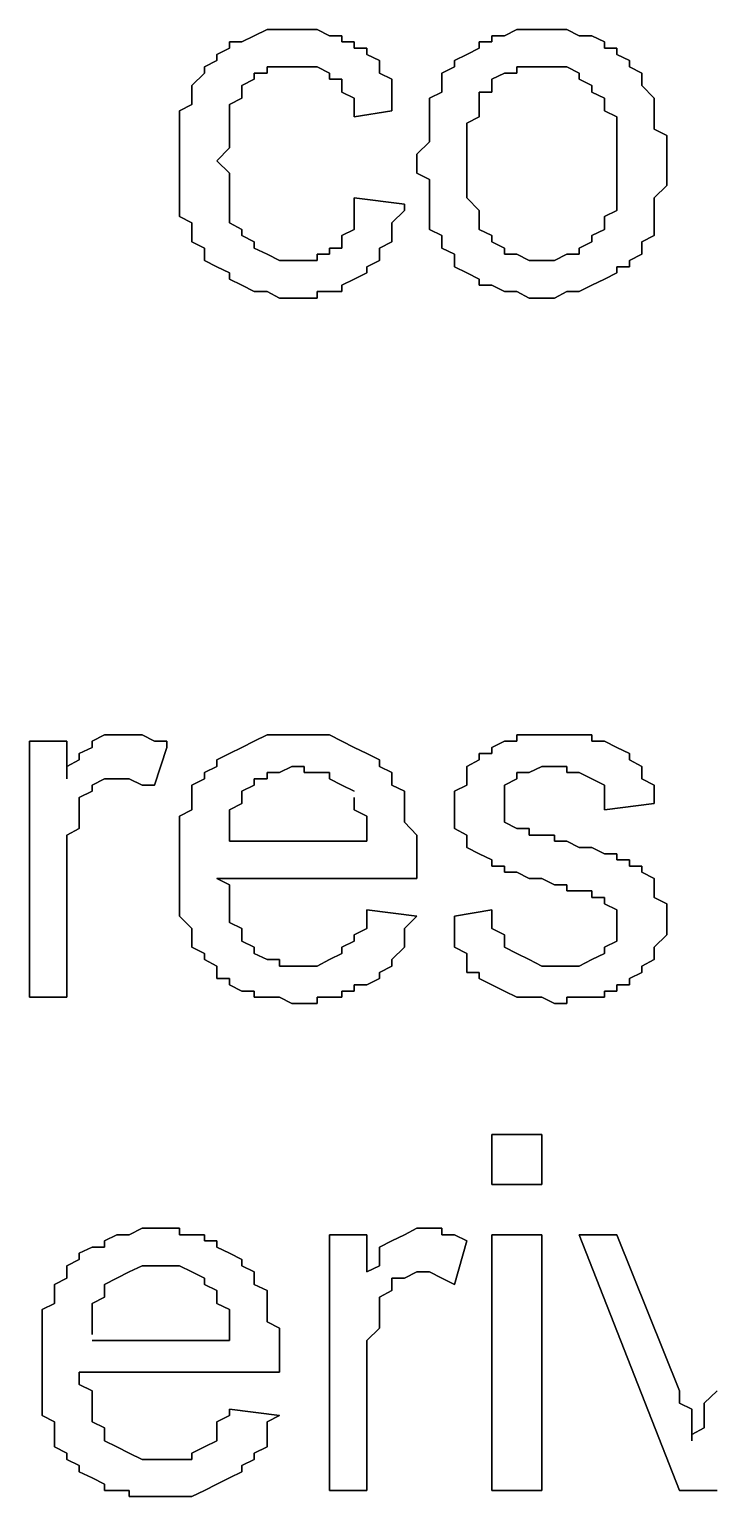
# Model space of a CAD drawing. Header units: metres. Extents: x 2.9 to 42.8, y 1.7 to 28.7.
# Drawn here: x 37.8107 to 38.003, y 14.9243 to 15.3388 of the extents above; entities that cross this region are included whole.
import ezdxf

# ---------------------------------------------------------------- set-up
doc = ezdxf.new("R2010")
doc.units = ezdxf.units.M
doc.layers.add('GRIS', color=8, linetype='Continuous')

msp = doc.modelspace()

# ---------------------------------------------------------------- linework, layer by layer
at = {"layer": 'GRIS', "lineweight": -3}
for points in [[(37.8742, 15.337), (37.8707, 15.3353), (37.8742, 15.337)], [(37.8778, 15.3388), (37.8742, 15.337), (37.8778, 15.3388)], [(37.8813, 15.3388), (37.8778, 15.3388), (37.8813, 15.3388)], [(37.8848, 15.3388), (37.8813, 15.3388), (37.8848, 15.3388)], [(37.8883, 15.3388), (37.8848, 15.3388), (37.8883, 15.3388)], [(37.8919, 15.3388), (37.8883, 15.3388), (37.8919, 15.3388)], [(37.8954, 15.337), (37.8919, 15.3388), (37.8954, 15.337)], [(37.8989, 15.337), (37.8954, 15.337), (37.8989, 15.337)], [(37.8989, 15.3353), (37.8989, 15.337), (37.8989, 15.3353)], [(37.9448, 15.337), (37.9412, 15.337), (37.9448, 15.337)], [(37.9412, 15.337), (37.9412, 15.3353), (37.9412, 15.337)], [(37.9483, 15.3388), (37.9448, 15.337), (37.9483, 15.3388)], [(37.9518, 15.3388), (37.9483, 15.3388), (37.9518, 15.3388)], [(37.9554, 15.3388), (37.9518, 15.3388), (37.9554, 15.3388)], [(37.9589, 15.3388), (37.9554, 15.3388), (37.9589, 15.3388)], [(37.9624, 15.3388), (37.9589, 15.3388), (37.9624, 15.3388)], [(37.9659, 15.337), (37.9624, 15.3388), (37.9659, 15.337)], [(37.9695, 15.337), (37.9659, 15.337), (37.9695, 15.337)], [(37.973, 15.3353), (37.9695, 15.337), (37.973, 15.3353)], [(37.8672, 15.3335), (37.8636, 15.3317), (37.8672, 15.3335)], [(37.8707, 15.3353), (37.8672, 15.3353), (37.8707, 15.3353)], [(37.8672, 15.3353), (37.8672, 15.3335), (37.8672, 15.3353)], [(37.9024, 15.3353), (37.8989, 15.3353), (37.9024, 15.3353)], [(37.9024, 15.3335), (37.9024, 15.3353), (37.9024, 15.3335)], [(37.906, 15.3335), (37.9024, 15.3335), (37.906, 15.3335)], [(37.906, 15.3317), (37.906, 15.3335), (37.906, 15.3317)], [(37.9377, 15.3335), (37.9342, 15.3317), (37.9377, 15.3335)], [(37.9412, 15.3353), (37.9377, 15.3353), (37.9412, 15.3353)], [(37.9377, 15.3353), (37.9377, 15.3335), (37.9377, 15.3353)], [(37.973, 15.3335), (37.973, 15.3353), (37.973, 15.3335)], [(37.9765, 15.3335), (37.973, 15.3335), (37.9765, 15.3335)], [(37.9765, 15.3317), (37.9765, 15.3335), (37.9765, 15.3317)], [(37.8636, 15.33), (37.8601, 15.3282), (37.8636, 15.33)], [(37.8636, 15.3317), (37.8636, 15.33), (37.8636, 15.3317)], [(37.9095, 15.33), (37.906, 15.3317), (37.9095, 15.33)], [(37.9095, 15.3282), (37.9095, 15.33), (37.9095, 15.3282)], [(37.9342, 15.3317), (37.9307, 15.33), (37.9342, 15.3317)], [(37.9307, 15.33), (37.9307, 15.3282), (37.9307, 15.33)], [(37.9801, 15.33), (37.9765, 15.3317), (37.9801, 15.33)], [(37.9801, 15.3282), (37.9801, 15.33), (37.9801, 15.3282)], [(37.8601, 15.3264), (37.8566, 15.3229), (37.8601, 15.3264)], [(37.8601, 15.3282), (37.8601, 15.3264), (37.8601, 15.3282)], [(37.8707, 15.3229), (37.8742, 15.3247), (37.8707, 15.3229)], [(37.8742, 15.3247), (37.8742, 15.3264), (37.8742, 15.3247)], [(37.8742, 15.3264), (37.8778, 15.3264), (37.8742, 15.3264)], [(37.8778, 15.3264), (37.8778, 15.3282), (37.8778, 15.3264)], [(37.8778, 15.3282), (37.8813, 15.3282), (37.8778, 15.3282)], [(37.8813, 15.3282), (37.8848, 15.3282), (37.8813, 15.3282)], [(37.8848, 15.3282), (37.8883, 15.3282), (37.8848, 15.3282)], [(37.8883, 15.3282), (37.8919, 15.3282), (37.8883, 15.3282)], [(37.8919, 15.3282), (37.8954, 15.3264), (37.8919, 15.3282)], [(37.8954, 15.3264), (37.8954, 15.3247), (37.8954, 15.3264)], [(37.8954, 15.3247), (37.8989, 15.3247), (37.8954, 15.3247)], [(37.8989, 15.3247), (37.8989, 15.3229), (37.8989, 15.3247)], [(37.9095, 15.3264), (37.9095, 15.3282), (37.9095, 15.3264)], [(37.913, 15.3247), (37.9095, 15.3264), (37.913, 15.3247)], [(37.913, 15.3211), (37.913, 15.3247), (37.913, 15.3211)], [(37.9307, 15.3282), (37.9271, 15.3264), (37.9307, 15.3282)], [(37.9271, 15.3264), (37.9271, 15.3247), (37.9271, 15.3264)], [(37.9271, 15.3247), (37.9271, 15.3229), (37.9271, 15.3247)], [(37.9412, 15.3247), (37.9448, 15.3264), (37.9412, 15.3247)], [(37.9412, 15.3229), (37.9412, 15.3247), (37.9412, 15.3229)], [(37.9448, 15.3264), (37.9483, 15.3264), (37.9448, 15.3264)], [(37.9483, 15.3264), (37.9483, 15.3282), (37.9483, 15.3264)], [(37.9483, 15.3282), (37.9518, 15.3282), (37.9483, 15.3282)], [(37.9518, 15.3282), (37.9554, 15.3282), (37.9518, 15.3282)], [(37.9554, 15.3282), (37.9589, 15.3282), (37.9554, 15.3282)], [(37.9589, 15.3282), (37.9624, 15.3282), (37.9589, 15.3282)], [(37.9624, 15.3282), (37.9659, 15.3264), (37.9624, 15.3282)], [(37.9659, 15.3264), (37.9659, 15.3247), (37.9659, 15.3264)], [(37.9659, 15.3247), (37.9695, 15.3229), (37.9659, 15.3247)], [(37.9836, 15.3264), (37.9801, 15.3282), (37.9836, 15.3264)], [(37.9836, 15.3247), (37.9836, 15.3264), (37.9836, 15.3247)], [(37.9836, 15.3229), (37.9836, 15.3247), (37.9836, 15.3229)], [(37.8566, 15.3229), (37.8566, 15.3211), (37.8566, 15.3229)], [(37.8566, 15.3211), (37.8566, 15.3194), (37.8566, 15.3211)], [(37.8707, 15.3211), (37.8707, 15.3229), (37.8707, 15.3211)], [(37.8707, 15.3194), (37.8707, 15.3211), (37.8707, 15.3194)], [(37.8989, 15.3229), (37.8989, 15.3211), (37.8989, 15.3229)], [(37.8989, 15.3211), (37.9024, 15.3194), (37.8989, 15.3211)], [(37.913, 15.3194), (37.913, 15.3211), (37.913, 15.3194)], [(37.9271, 15.3211), (37.9236, 15.3194), (37.9271, 15.3211)], [(37.9271, 15.3229), (37.9271, 15.3211), (37.9271, 15.3229)], [(37.9377, 15.3194), (37.9377, 15.3211), (37.9377, 15.3194)], [(37.9377, 15.3211), (37.9412, 15.3211), (37.9377, 15.3211)], [(37.9412, 15.3211), (37.9412, 15.3229), (37.9412, 15.3211)], [(37.9695, 15.3229), (37.9695, 15.3211), (37.9695, 15.3229)], [(37.9695, 15.3211), (37.973, 15.3194), (37.9695, 15.3211)], [(37.9871, 15.3194), (37.9836, 15.3229), (37.9871, 15.3194)], [(37.8566, 15.3176), (37.8531, 15.3158), (37.8566, 15.3176)], [(37.8531, 15.3158), (37.8531, 15.3141), (37.8531, 15.3158)], [(37.8566, 15.3194), (37.8566, 15.3176), (37.8566, 15.3194)], [(37.8672, 15.3176), (37.8707, 15.3194), (37.8672, 15.3176)], [(37.8672, 15.3158), (37.8672, 15.3176), (37.8672, 15.3158)], [(37.8672, 15.3123), (37.8672, 15.3158), (37.8672, 15.3123)], [(37.9024, 15.3194), (37.9024, 15.3176), (37.9024, 15.3194)], [(37.9024, 15.3176), (37.9024, 15.3141), (37.9024, 15.3176)], [(37.9024, 15.3141), (37.913, 15.3158), (37.9024, 15.3141)], [(37.913, 15.3176), (37.913, 15.3194), (37.913, 15.3176)], [(37.913, 15.3158), (37.913, 15.3176), (37.913, 15.3158)], [(37.9236, 15.3194), (37.9236, 15.3158), (37.9236, 15.3194)], [(37.9236, 15.3158), (37.9236, 15.3141), (37.9236, 15.3158)], [(37.9377, 15.3176), (37.9377, 15.3194), (37.9377, 15.3176)], [(37.9377, 15.3141), (37.9377, 15.3176), (37.9377, 15.3141)], [(37.973, 15.3194), (37.973, 15.3176), (37.973, 15.3194)], [(37.973, 15.3176), (37.973, 15.3158), (37.973, 15.3176)], [(37.973, 15.3158), (37.9765, 15.3141), (37.973, 15.3158)], [(37.9871, 15.3176), (37.9871, 15.3194), (37.9871, 15.3176)], [(37.9871, 15.3158), (37.9871, 15.3176), (37.9871, 15.3158)], [(37.9871, 15.3141), (37.9871, 15.3158), (37.9871, 15.3141)], [(37.8531, 15.3141), (37.8531, 15.3106), (37.8531, 15.3141)], [(37.8672, 15.3106), (37.8672, 15.3123), (37.8672, 15.3106)], [(37.9236, 15.3141), (37.9236, 15.3123), (37.9236, 15.3141)], [(37.9236, 15.3123), (37.9236, 15.3088), (37.9236, 15.3123)], [(37.9342, 15.3123), (37.9377, 15.3141), (37.9342, 15.3123)], [(37.9342, 15.3106), (37.9342, 15.3123), (37.9342, 15.3106)], [(37.9765, 15.3141), (37.9765, 15.3123), (37.9765, 15.3141)], [(37.9765, 15.3123), (37.9765, 15.3088), (37.9765, 15.3123)], [(37.9871, 15.3106), (37.9871, 15.3141), (37.9871, 15.3106)], [(37.8531, 15.3106), (37.8531, 15.3088), (37.8531, 15.3106)], [(37.8531, 15.3088), (37.8531, 15.3053), (37.8531, 15.3088)], [(37.8672, 15.3088), (37.8672, 15.3106), (37.8672, 15.3088)], [(37.8672, 15.3053), (37.8672, 15.3088), (37.8672, 15.3053)], [(37.9236, 15.3088), (37.9236, 15.307), (37.9236, 15.3088)], [(37.9342, 15.307), (37.9342, 15.3106), (37.9342, 15.307)], [(37.9765, 15.3088), (37.9765, 15.307), (37.9765, 15.3088)], [(37.9906, 15.3088), (37.9871, 15.3106), (37.9906, 15.3088)], [(37.9906, 15.3053), (37.9906, 15.3088), (37.9906, 15.3053)], [(37.8531, 15.3053), (37.8531, 15.3035), (37.8531, 15.3053)], [(37.8531, 15.3035), (37.8531, 15.3), (37.8531, 15.3035)], [(37.8636, 15.3017), (37.8672, 15.3053), (37.8636, 15.3017)], [(37.9236, 15.307), (37.9201, 15.3035), (37.9236, 15.307)], [(37.9201, 15.3035), (37.9201, 15.3017), (37.9201, 15.3035)], [(37.9342, 15.3053), (37.9342, 15.307), (37.9342, 15.3053)], [(37.9342, 15.3017), (37.9342, 15.3053), (37.9342, 15.3017)], [(37.9765, 15.307), (37.9765, 15.3053), (37.9765, 15.307)], [(37.9765, 15.3053), (37.9765, 15.3017), (37.9765, 15.3053)], [(37.9906, 15.3035), (37.9906, 15.3053), (37.9906, 15.3035)], [(37.9906, 15.3017), (37.9906, 15.3035), (37.9906, 15.3017)], [(37.8531, 15.3), (37.8531, 15.2982), (37.8531, 15.3)], [(37.8672, 15.2982), (37.8636, 15.3017), (37.8672, 15.2982)], [(37.9201, 15.3017), (37.9201, 15.2982), (37.9201, 15.3017)], [(37.9342, 15.2982), (37.9342, 15.3017), (37.9342, 15.2982)], [(37.9765, 15.3017), (37.9765, 15.3), (37.9765, 15.3017)], [(37.9765, 15.3), (37.9765, 15.2964), (37.9765, 15.3)], [(37.9906, 15.3), (37.9906, 15.3017), (37.9906, 15.3)], [(37.9906, 15.2964), (37.9906, 15.3), (37.9906, 15.2964)], [(37.8531, 15.2982), (37.8531, 15.2964), (37.8531, 15.2982)], [(37.8531, 15.2964), (37.8531, 15.2929), (37.8531, 15.2964)], [(37.8672, 15.2947), (37.8672, 15.2982), (37.8672, 15.2947)], [(37.9201, 15.2982), (37.9236, 15.2964), (37.9201, 15.2982)], [(37.9236, 15.2964), (37.9236, 15.2929), (37.9236, 15.2964)], [(37.9342, 15.2947), (37.9342, 15.2982), (37.9342, 15.2947)], [(37.9765, 15.2964), (37.9765, 15.2947), (37.9765, 15.2964)], [(37.9906, 15.2947), (37.9906, 15.2964), (37.9906, 15.2947)], [(37.8531, 15.2929), (37.8531, 15.2912), (37.8531, 15.2929)], [(37.8531, 15.2912), (37.8531, 15.2894), (37.8531, 15.2912)], [(37.8672, 15.2929), (37.8672, 15.2947), (37.8672, 15.2929)], [(37.8672, 15.2894), (37.8672, 15.2929), (37.8672, 15.2894)], [(37.9024, 15.2912), (37.9024, 15.2876), (37.9024, 15.2912)], [(37.9166, 15.2894), (37.9024, 15.2912), (37.9166, 15.2894)], [(37.9236, 15.2929), (37.9236, 15.2912), (37.9236, 15.2929)], [(37.9236, 15.2912), (37.9236, 15.2894), (37.9236, 15.2912)], [(37.9342, 15.2929), (37.9342, 15.2947), (37.9342, 15.2929)], [(37.9342, 15.2912), (37.9342, 15.2929), (37.9342, 15.2912)], [(37.9377, 15.2876), (37.9342, 15.2912), (37.9377, 15.2876)], [(37.9765, 15.2947), (37.9765, 15.2929), (37.9765, 15.2947)], [(37.9765, 15.2929), (37.9765, 15.2894), (37.9765, 15.2929)], [(37.9871, 15.2912), (37.9906, 15.2947), (37.9871, 15.2912)], [(37.9871, 15.2894), (37.9871, 15.2912), (37.9871, 15.2894)], [(37.8531, 15.2894), (37.8531, 15.2859), (37.8531, 15.2894)], [(37.8672, 15.2876), (37.8672, 15.2894), (37.8672, 15.2876)], [(37.8672, 15.2859), (37.8672, 15.2876), (37.8672, 15.2859)], [(37.9024, 15.2876), (37.9024, 15.2859), (37.9024, 15.2876)], [(37.913, 15.2841), (37.9166, 15.2876), (37.913, 15.2841)], [(37.9166, 15.2876), (37.9166, 15.2894), (37.9166, 15.2876)], [(37.9236, 15.2894), (37.9236, 15.2859), (37.9236, 15.2894)], [(37.9377, 15.2859), (37.9377, 15.2876), (37.9377, 15.2859)], [(37.9765, 15.2876), (37.973, 15.2859), (37.9765, 15.2876)], [(37.9765, 15.2894), (37.9765, 15.2876), (37.9765, 15.2894)], [(37.9871, 15.2859), (37.9871, 15.2894), (37.9871, 15.2859)], [(37.8531, 15.2859), (37.8566, 15.2841), (37.8531, 15.2859)], [(37.8566, 15.2841), (37.8566, 15.2823), (37.8566, 15.2841)], [(37.8672, 15.2841), (37.8672, 15.2859), (37.8672, 15.2841)], [(37.8707, 15.2823), (37.8672, 15.2841), (37.8707, 15.2823)], [(37.9024, 15.2859), (37.9024, 15.2823), (37.9024, 15.2859)], [(37.913, 15.2823), (37.913, 15.2841), (37.913, 15.2823)], [(37.9236, 15.2859), (37.9236, 15.2841), (37.9236, 15.2859)], [(37.9236, 15.2841), (37.9236, 15.2823), (37.9236, 15.2841)], [(37.9377, 15.2841), (37.9377, 15.2859), (37.9377, 15.2841)], [(37.9377, 15.2823), (37.9377, 15.2841), (37.9377, 15.2823)], [(37.973, 15.2859), (37.973, 15.2841), (37.973, 15.2859)], [(37.973, 15.2841), (37.973, 15.2823), (37.973, 15.2841)], [(37.9871, 15.2841), (37.9871, 15.2859), (37.9871, 15.2841)], [(37.9871, 15.2823), (37.9871, 15.2841), (37.9871, 15.2823)], [(37.8566, 15.2823), (37.8566, 15.2806), (37.8566, 15.2823)], [(37.8566, 15.2806), (37.8566, 15.2788), (37.8566, 15.2806)], [(37.8566, 15.2788), (37.8601, 15.277), (37.8566, 15.2788)], [(37.8707, 15.2806), (37.8707, 15.2823), (37.8707, 15.2806)], [(37.8742, 15.2788), (37.8707, 15.2806), (37.8742, 15.2788)], [(37.8742, 15.277), (37.8742, 15.2788), (37.8742, 15.277)], [(37.9024, 15.2823), (37.8989, 15.2806), (37.9024, 15.2823)], [(37.8989, 15.2806), (37.8989, 15.2788), (37.8989, 15.2806)], [(37.8989, 15.2788), (37.8989, 15.277), (37.8989, 15.2788)], [(37.9095, 15.277), (37.913, 15.2788), (37.9095, 15.277)], [(37.913, 15.2806), (37.913, 15.2823), (37.913, 15.2806)], [(37.913, 15.2788), (37.913, 15.2806), (37.913, 15.2788)], [(37.9236, 15.2823), (37.9271, 15.2806), (37.9236, 15.2823)], [(37.9271, 15.2806), (37.9271, 15.2788), (37.9271, 15.2806)], [(37.9271, 15.2788), (37.9271, 15.277), (37.9271, 15.2788)], [(37.9412, 15.2806), (37.9377, 15.2823), (37.9412, 15.2806)], [(37.9412, 15.2788), (37.9412, 15.2806), (37.9412, 15.2788)], [(37.9448, 15.277), (37.9412, 15.2788), (37.9448, 15.277)], [(37.9695, 15.2788), (37.9659, 15.277), (37.9695, 15.2788)], [(37.973, 15.2823), (37.9695, 15.2806), (37.973, 15.2823)], [(37.9695, 15.2806), (37.9695, 15.2788), (37.9695, 15.2806)], [(37.9836, 15.2788), (37.9871, 15.2806), (37.9836, 15.2788)], [(37.9836, 15.2753), (37.9836, 15.2788), (37.9836, 15.2753)], [(37.9871, 15.2806), (37.9871, 15.2823), (37.9871, 15.2806)], [(37.8601, 15.277), (37.8601, 15.2753), (37.8601, 15.277)], [(37.8601, 15.2753), (37.8601, 15.2735), (37.8601, 15.2753)], [(37.8778, 15.2753), (37.8742, 15.277), (37.8778, 15.2753)], [(37.8813, 15.2735), (37.8778, 15.2753), (37.8813, 15.2735)], [(37.8954, 15.2753), (37.8919, 15.2753), (37.8954, 15.2753)], [(37.8919, 15.2753), (37.8919, 15.2735), (37.8919, 15.2753)], [(37.8989, 15.277), (37.8954, 15.277), (37.8989, 15.277)], [(37.8954, 15.277), (37.8954, 15.2753), (37.8954, 15.277)], [(37.9095, 15.2735), (37.9095, 15.277), (37.9095, 15.2735)], [(37.9271, 15.277), (37.9307, 15.2753), (37.9271, 15.277)], [(37.9307, 15.2753), (37.9307, 15.2735), (37.9307, 15.2753)], [(37.9448, 15.2753), (37.9448, 15.277), (37.9448, 15.2753)], [(37.9483, 15.2753), (37.9448, 15.2753), (37.9483, 15.2753)], [(37.9518, 15.2735), (37.9483, 15.2753), (37.9518, 15.2735)], [(37.9624, 15.2753), (37.9589, 15.2735), (37.9624, 15.2753)], [(37.9659, 15.2753), (37.9624, 15.2753), (37.9659, 15.2753)], [(37.9659, 15.277), (37.9659, 15.2753), (37.9659, 15.277)], [(37.9801, 15.2735), (37.9836, 15.2753), (37.9801, 15.2735)], [(37.8601, 15.2735), (37.8636, 15.2717), (37.8601, 15.2735)], [(37.8636, 15.2717), (37.8672, 15.27), (37.8636, 15.2717)], [(37.8848, 15.2735), (37.8813, 15.2735), (37.8848, 15.2735)], [(37.8883, 15.2735), (37.8848, 15.2735), (37.8883, 15.2735)], [(37.8919, 15.2735), (37.8883, 15.2735), (37.8919, 15.2735)], [(37.906, 15.2717), (37.9095, 15.2735), (37.906, 15.2717)], [(37.906, 15.27), (37.906, 15.2717), (37.906, 15.27)], [(37.9307, 15.2735), (37.9307, 15.2717), (37.9307, 15.2735)], [(37.9307, 15.2717), (37.9342, 15.27), (37.9307, 15.2717)], [(37.9554, 15.2735), (37.9518, 15.2735), (37.9554, 15.2735)], [(37.9589, 15.2735), (37.9554, 15.2735), (37.9589, 15.2735)], [(37.9765, 15.27), (37.9765, 15.2717), (37.9765, 15.27)], [(37.9765, 15.2717), (37.9801, 15.2717), (37.9765, 15.2717)], [(37.9801, 15.2717), (37.9801, 15.2735), (37.9801, 15.2717)], [(37.8672, 15.27), (37.8672, 15.2682), (37.8672, 15.27)], [(37.8672, 15.2682), (37.8707, 15.2665), (37.8672, 15.2682)], [(37.8707, 15.2665), (37.8742, 15.2647), (37.8707, 15.2665)], [(37.8989, 15.2665), (37.9024, 15.2682), (37.8989, 15.2665)], [(37.8989, 15.2647), (37.8989, 15.2665), (37.8989, 15.2647)], [(37.9024, 15.2682), (37.906, 15.27), (37.9024, 15.2682)], [(37.9342, 15.27), (37.9377, 15.2682), (37.9342, 15.27)], [(37.9377, 15.2682), (37.9377, 15.2665), (37.9377, 15.2682)], [(37.9377, 15.2665), (37.9412, 15.2665), (37.9377, 15.2665)], [(37.9412, 15.2665), (37.9448, 15.2647), (37.9412, 15.2665)], [(37.9659, 15.2647), (37.9695, 15.2665), (37.9659, 15.2647)], [(37.9695, 15.2665), (37.973, 15.2682), (37.9695, 15.2665)], [(37.973, 15.2682), (37.9765, 15.27), (37.973, 15.2682)], [(37.8742, 15.2647), (37.8778, 15.2647), (37.8742, 15.2647)], [(37.8778, 15.2647), (37.8813, 15.2629), (37.8778, 15.2647)], [(37.8813, 15.2629), (37.8848, 15.2629), (37.8813, 15.2629)], [(37.8848, 15.2629), (37.8883, 15.2629), (37.8848, 15.2629)], [(37.8883, 15.2629), (37.8919, 15.2629), (37.8883, 15.2629)], [(37.8919, 15.2629), (37.8919, 15.2647), (37.8919, 15.2629)], [(37.8919, 15.2647), (37.8954, 15.2647), (37.8919, 15.2647)], [(37.8954, 15.2647), (37.8989, 15.2647), (37.8954, 15.2647)], [(37.9448, 15.2647), (37.9483, 15.2647), (37.9448, 15.2647)], [(37.9483, 15.2647), (37.9518, 15.2629), (37.9483, 15.2647)], [(37.9518, 15.2629), (37.9554, 15.2629), (37.9518, 15.2629)], [(37.9554, 15.2629), (37.9589, 15.2629), (37.9554, 15.2629)], [(37.9589, 15.2629), (37.9624, 15.2647), (37.9589, 15.2629)], [(37.9624, 15.2647), (37.9659, 15.2647), (37.9624, 15.2647)], [(37.8213, 15.1377), (37.8107, 15.1377), (37.8213, 15.1377)], [(37.8107, 15.1377), (37.8107, 15.0654), (37.8107, 15.1377)], [(37.8213, 15.1271), (37.8213, 15.1377), (37.8213, 15.1271)], [(37.8319, 15.1395), (37.8284, 15.1377), (37.8319, 15.1395)], [(37.8284, 15.1377), (37.8284, 15.1359), (37.8284, 15.1377)], [(37.8354, 15.1395), (37.8319, 15.1395), (37.8354, 15.1395)], [(37.8389, 15.1395), (37.8354, 15.1395), (37.8389, 15.1395)], [(37.8425, 15.1395), (37.8389, 15.1395), (37.8425, 15.1395)], [(37.846, 15.1377), (37.8425, 15.1395), (37.846, 15.1377)], [(37.8495, 15.1377), (37.846, 15.1377), (37.8495, 15.1377)], [(37.8495, 15.1359), (37.8495, 15.1377), (37.8495, 15.1359)], [(37.8742, 15.1377), (37.8707, 15.1359), (37.8742, 15.1377)], [(37.8778, 15.1395), (37.8742, 15.1377), (37.8778, 15.1395)], [(37.8813, 15.1395), (37.8778, 15.1395), (37.8813, 15.1395)], [(37.8848, 15.1395), (37.8813, 15.1395), (37.8848, 15.1395)], [(37.8883, 15.1395), (37.8848, 15.1395), (37.8883, 15.1395)], [(37.8919, 15.1395), (37.8883, 15.1395), (37.8919, 15.1395)], [(37.8954, 15.1395), (37.8919, 15.1395), (37.8954, 15.1395)], [(37.8989, 15.1377), (37.8954, 15.1395), (37.8989, 15.1377)], [(37.9024, 15.1359), (37.8989, 15.1377), (37.9024, 15.1359)], [(37.9448, 15.1377), (37.9412, 15.1359), (37.9448, 15.1377)], [(37.9483, 15.1377), (37.9448, 15.1377), (37.9483, 15.1377)], [(37.9518, 15.1395), (37.9483, 15.1395), (37.9518, 15.1395)], [(37.9483, 15.1395), (37.9483, 15.1377), (37.9483, 15.1395)], [(37.9554, 15.1395), (37.9518, 15.1395), (37.9554, 15.1395)], [(37.9589, 15.1395), (37.9554, 15.1395), (37.9589, 15.1395)], [(37.9624, 15.1395), (37.9589, 15.1395), (37.9624, 15.1395)], [(37.9659, 15.1395), (37.9624, 15.1395), (37.9659, 15.1395)], [(37.9695, 15.1395), (37.9659, 15.1395), (37.9695, 15.1395)], [(37.9695, 15.1377), (37.9695, 15.1395), (37.9695, 15.1377)], [(37.973, 15.1377), (37.9695, 15.1377), (37.973, 15.1377)], [(37.9765, 15.1359), (37.973, 15.1377), (37.9765, 15.1359)], [(37.8284, 15.1359), (37.8248, 15.1342), (37.8284, 15.1359)], [(37.8248, 15.1342), (37.8248, 15.1324), (37.8248, 15.1342)], [(37.846, 15.1253), (37.8495, 15.1359), (37.846, 15.1253)], [(37.8672, 15.1342), (37.8636, 15.1324), (37.8672, 15.1342)], [(37.8707, 15.1359), (37.8672, 15.1342), (37.8707, 15.1359)], [(37.906, 15.1342), (37.9024, 15.1359), (37.906, 15.1342)], [(37.9095, 15.1324), (37.906, 15.1342), (37.9095, 15.1324)], [(37.9412, 15.1342), (37.9377, 15.1342), (37.9412, 15.1342)], [(37.9377, 15.1342), (37.9377, 15.1324), (37.9377, 15.1342)], [(37.9412, 15.1359), (37.9412, 15.1342), (37.9412, 15.1359)], [(37.9801, 15.1342), (37.9765, 15.1359), (37.9801, 15.1342)], [(37.9801, 15.1324), (37.9801, 15.1342), (37.9801, 15.1324)], [(37.8248, 15.1324), (37.8213, 15.1306), (37.8248, 15.1324)], [(37.8213, 15.1306), (37.8213, 15.1271), (37.8213, 15.1306)], [(37.8636, 15.1306), (37.8601, 15.1289), (37.8636, 15.1306)], [(37.8636, 15.1324), (37.8636, 15.1306), (37.8636, 15.1324)], [(37.8813, 15.1289), (37.8848, 15.1306), (37.8813, 15.1289)], [(37.8848, 15.1306), (37.8883, 15.1306), (37.8848, 15.1306)], [(37.8883, 15.1306), (37.8883, 15.1289), (37.8883, 15.1306)], [(37.9095, 15.1306), (37.9095, 15.1324), (37.9095, 15.1306)], [(37.913, 15.1289), (37.9095, 15.1306), (37.913, 15.1289)], [(37.9377, 15.1324), (37.9342, 15.1306), (37.9377, 15.1324)], [(37.9342, 15.1306), (37.9342, 15.1289), (37.9342, 15.1306)], [(37.9518, 15.1289), (37.9554, 15.1306), (37.9518, 15.1289)], [(37.9554, 15.1306), (37.9589, 15.1306), (37.9554, 15.1306)], [(37.9589, 15.1306), (37.9624, 15.1306), (37.9589, 15.1306)], [(37.9624, 15.1306), (37.9624, 15.1289), (37.9624, 15.1306)], [(37.9836, 15.1306), (37.9801, 15.1324), (37.9836, 15.1306)], [(37.9836, 15.1289), (37.9836, 15.1306), (37.9836, 15.1289)], [(37.8284, 15.1253), (37.8319, 15.1271), (37.8284, 15.1253)], [(37.8284, 15.1236), (37.8284, 15.1253), (37.8284, 15.1236)], [(37.8319, 15.1271), (37.8354, 15.1271), (37.8319, 15.1271)], [(37.8354, 15.1271), (37.8389, 15.1271), (37.8354, 15.1271)], [(37.8389, 15.1271), (37.8425, 15.1253), (37.8389, 15.1271)], [(37.8425, 15.1253), (37.846, 15.1253), (37.8425, 15.1253)], [(37.8601, 15.1271), (37.8566, 15.1253), (37.8601, 15.1271)], [(37.8566, 15.1253), (37.8566, 15.1236), (37.8566, 15.1253)], [(37.8601, 15.1289), (37.8601, 15.1271), (37.8601, 15.1289)], [(37.8707, 15.1236), (37.8742, 15.1253), (37.8707, 15.1236)], [(37.8742, 15.1253), (37.8742, 15.1271), (37.8742, 15.1253)], [(37.8742, 15.1271), (37.8778, 15.1271), (37.8742, 15.1271)], [(37.8778, 15.1271), (37.8778, 15.1289), (37.8778, 15.1271)], [(37.8778, 15.1289), (37.8813, 15.1289), (37.8778, 15.1289)], [(37.8883, 15.1289), (37.8919, 15.1289), (37.8883, 15.1289)], [(37.8919, 15.1289), (37.8954, 15.1289), (37.8919, 15.1289)], [(37.8954, 15.1289), (37.8954, 15.1271), (37.8954, 15.1289)], [(37.8954, 15.1271), (37.8989, 15.1253), (37.8954, 15.1271)], [(37.8989, 15.1253), (37.9024, 15.1236), (37.8989, 15.1253)], [(37.913, 15.1271), (37.913, 15.1289), (37.913, 15.1271)], [(37.913, 15.1253), (37.913, 15.1271), (37.913, 15.1253)], [(37.9166, 15.1236), (37.913, 15.1253), (37.9166, 15.1236)], [(37.9342, 15.1253), (37.9307, 15.1236), (37.9342, 15.1253)], [(37.9342, 15.1289), (37.9342, 15.1253), (37.9342, 15.1289)], [(37.9448, 15.1253), (37.9483, 15.1271), (37.9448, 15.1253)], [(37.9448, 15.1236), (37.9448, 15.1253), (37.9448, 15.1236)], [(37.9483, 15.1271), (37.9483, 15.1289), (37.9483, 15.1271)], [(37.9483, 15.1289), (37.9518, 15.1289), (37.9483, 15.1289)], [(37.9624, 15.1289), (37.9659, 15.1289), (37.9624, 15.1289)], [(37.9659, 15.1289), (37.9695, 15.1271), (37.9659, 15.1289)], [(37.9695, 15.1271), (37.973, 15.1253), (37.9695, 15.1271)], [(37.973, 15.1253), (37.973, 15.1236), (37.973, 15.1253)], [(37.9836, 15.1271), (37.9836, 15.1289), (37.9836, 15.1271)], [(37.9871, 15.1253), (37.9836, 15.1271), (37.9871, 15.1253)], [(37.9871, 15.1218), (37.9871, 15.1253), (37.9871, 15.1218)], [(37.8248, 15.1218), (37.8284, 15.1236), (37.8248, 15.1218)], [(37.8248, 15.1201), (37.8248, 15.1218), (37.8248, 15.1201)], [(37.8566, 15.1236), (37.8566, 15.1218), (37.8566, 15.1236)], [(37.8566, 15.1218), (37.8566, 15.1183), (37.8566, 15.1218)], [(37.8707, 15.1218), (37.8707, 15.1236), (37.8707, 15.1218)], [(37.8707, 15.1201), (37.8707, 15.1218), (37.8707, 15.1201)], [(37.9024, 15.1218), (37.9024, 15.1183), (37.9024, 15.1218)], [(37.9166, 15.1218), (37.9166, 15.1236), (37.9166, 15.1218)], [(37.9166, 15.1183), (37.9166, 15.1218), (37.9166, 15.1183)], [(37.9307, 15.1236), (37.9307, 15.1218), (37.9307, 15.1236)], [(37.9307, 15.1218), (37.9307, 15.1183), (37.9307, 15.1218)], [(37.9448, 15.1218), (37.9448, 15.1236), (37.9448, 15.1218)], [(37.9448, 15.1201), (37.9448, 15.1218), (37.9448, 15.1201)], [(37.973, 15.1236), (37.973, 15.1201), (37.973, 15.1236)], [(37.9871, 15.1201), (37.9871, 15.1218), (37.9871, 15.1201)], [(37.8248, 15.1183), (37.8248, 15.1201), (37.8248, 15.1183)], [(37.8248, 15.1165), (37.8248, 15.1183), (37.8248, 15.1165)], [(37.8566, 15.1183), (37.8531, 15.1165), (37.8566, 15.1183)], [(37.8672, 15.1183), (37.8707, 15.1201), (37.8672, 15.1183)], [(37.8672, 15.1165), (37.8672, 15.1183), (37.8672, 15.1165)], [(37.9024, 15.1183), (37.906, 15.1165), (37.9024, 15.1183)], [(37.9166, 15.1165), (37.9166, 15.1183), (37.9166, 15.1165)], [(37.9307, 15.1183), (37.9307, 15.1165), (37.9307, 15.1183)], [(37.9448, 15.1183), (37.9448, 15.1201), (37.9448, 15.1183)], [(37.9448, 15.1165), (37.9448, 15.1183), (37.9448, 15.1165)], [(37.973, 15.1201), (37.973, 15.1183), (37.973, 15.1201)], [(37.973, 15.1183), (37.9871, 15.1201), (37.973, 15.1183)], [(37.8213, 15.1112), (37.8248, 15.113), (37.8213, 15.1112)], [(37.8248, 15.113), (37.8248, 15.1165), (37.8248, 15.113)], [(37.8531, 15.1165), (37.8531, 15.1148), (37.8531, 15.1165)], [(37.8531, 15.1148), (37.8531, 15.1112), (37.8531, 15.1148)], [(37.8672, 15.1148), (37.8672, 15.1165), (37.8672, 15.1148)], [(37.8672, 15.1112), (37.8672, 15.1148), (37.8672, 15.1112)], [(37.906, 15.1165), (37.906, 15.1148), (37.906, 15.1165)], [(37.906, 15.1148), (37.906, 15.1112), (37.906, 15.1148)], [(37.9166, 15.1148), (37.9166, 15.1165), (37.9166, 15.1148)], [(37.9201, 15.1112), (37.9166, 15.1148), (37.9201, 15.1112)], [(37.9307, 15.1165), (37.9307, 15.113), (37.9307, 15.1165)], [(37.9307, 15.113), (37.9342, 15.1112), (37.9307, 15.113)], [(37.9448, 15.1148), (37.9448, 15.1165), (37.9448, 15.1148)], [(37.9483, 15.113), (37.9448, 15.1148), (37.9483, 15.113)], [(37.9518, 15.113), (37.9483, 15.113), (37.9518, 15.113)], [(37.9518, 15.1112), (37.9518, 15.113), (37.9518, 15.1112)], [(37.8213, 15.1095), (37.8213, 15.1112), (37.8213, 15.1095)], [(37.8213, 15.1059), (37.8213, 15.1095), (37.8213, 15.1059)], [(37.8531, 15.1112), (37.8531, 15.1095), (37.8531, 15.1112)], [(37.8531, 15.1095), (37.8531, 15.1077), (37.8531, 15.1095)], [(37.8672, 15.1095), (37.8672, 15.1112), (37.8672, 15.1095)], [(37.906, 15.1095), (37.8672, 15.1095), (37.906, 15.1095)], [(37.906, 15.1112), (37.906, 15.1095), (37.906, 15.1112)], [(37.9201, 15.1095), (37.9201, 15.1112), (37.9201, 15.1095)], [(37.9201, 15.1077), (37.9201, 15.1095), (37.9201, 15.1077)], [(37.9342, 15.1112), (37.9342, 15.1095), (37.9342, 15.1112)], [(37.9342, 15.1095), (37.9342, 15.1077), (37.9342, 15.1095)], [(37.9554, 15.1112), (37.9518, 15.1112), (37.9554, 15.1112)], [(37.9589, 15.1112), (37.9554, 15.1112), (37.9589, 15.1112)], [(37.9589, 15.1095), (37.9589, 15.1112), (37.9589, 15.1095)], [(37.9624, 15.1095), (37.9589, 15.1095), (37.9624, 15.1095)], [(37.9659, 15.1077), (37.9624, 15.1095), (37.9659, 15.1077)], [(37.8213, 15.1042), (37.8213, 15.1059), (37.8213, 15.1042)], [(37.8531, 15.1077), (37.8531, 15.1042), (37.8531, 15.1077)], [(37.9201, 15.1042), (37.9201, 15.1077), (37.9201, 15.1042)], [(37.9342, 15.1077), (37.9377, 15.1059), (37.9342, 15.1077)], [(37.9377, 15.1059), (37.9412, 15.1042), (37.9377, 15.1059)], [(37.9695, 15.1077), (37.9659, 15.1077), (37.9695, 15.1077)], [(37.973, 15.1059), (37.9695, 15.1077), (37.973, 15.1059)], [(37.9765, 15.1059), (37.973, 15.1059), (37.9765, 15.1059)], [(37.9765, 15.1042), (37.9765, 15.1059), (37.9765, 15.1042)], [(37.8213, 15.0654), (37.8213, 15.1042), (37.8213, 15.0654)], [(37.8531, 15.1042), (37.8531, 15.1024), (37.8531, 15.1042)], [(37.8531, 15.1024), (37.8531, 15.1007), (37.8531, 15.1024)], [(37.8531, 15.1007), (37.8531, 15.0971), (37.8531, 15.1007)], [(37.9201, 15.1024), (37.9201, 15.1042), (37.9201, 15.1024)], [(37.9201, 15.1007), (37.9201, 15.1024), (37.9201, 15.1007)], [(37.9201, 15.0989), (37.9201, 15.1007), (37.9201, 15.0989)], [(37.9412, 15.1042), (37.9412, 15.1024), (37.9412, 15.1042)], [(37.9412, 15.1024), (37.9448, 15.1024), (37.9412, 15.1024)], [(37.9448, 15.1024), (37.9448, 15.1007), (37.9448, 15.1024)], [(37.9448, 15.1007), (37.9483, 15.1007), (37.9448, 15.1007)], [(37.9483, 15.1007), (37.9518, 15.0989), (37.9483, 15.1007)], [(37.9801, 15.1042), (37.9765, 15.1042), (37.9801, 15.1042)], [(37.9801, 15.1024), (37.9801, 15.1042), (37.9801, 15.1024)], [(37.9836, 15.1024), (37.9801, 15.1024), (37.9836, 15.1024)], [(37.9836, 15.1007), (37.9836, 15.1024), (37.9836, 15.1007)], [(37.9871, 15.0989), (37.9836, 15.1007), (37.9871, 15.0989)], [(37.8531, 15.0971), (37.8531, 15.0954), (37.8531, 15.0971)], [(37.8672, 15.0971), (37.8636, 15.0989), (37.8672, 15.0971)], [(37.8636, 15.0989), (37.9201, 15.0989), (37.8636, 15.0989)], [(37.8672, 15.0936), (37.8672, 15.0971), (37.8672, 15.0936)], [(37.9518, 15.0989), (37.9554, 15.0989), (37.9518, 15.0989)], [(37.9554, 15.0989), (37.9589, 15.0971), (37.9554, 15.0989)], [(37.9589, 15.0971), (37.9624, 15.0971), (37.9589, 15.0971)], [(37.9624, 15.0971), (37.9624, 15.0954), (37.9624, 15.0971)], [(37.9871, 15.0971), (37.9871, 15.0989), (37.9871, 15.0971)], [(37.9871, 15.0954), (37.9871, 15.0971), (37.9871, 15.0954)], [(37.8531, 15.0954), (37.8531, 15.0918), (37.8531, 15.0954)], [(37.8672, 15.0918), (37.8672, 15.0936), (37.8672, 15.0918)], [(37.9624, 15.0954), (37.9659, 15.0954), (37.9624, 15.0954)], [(37.9659, 15.0954), (37.9695, 15.0954), (37.9659, 15.0954)], [(37.9695, 15.0954), (37.9695, 15.0936), (37.9695, 15.0954)], [(37.9695, 15.0936), (37.973, 15.0936), (37.9695, 15.0936)], [(37.973, 15.0936), (37.973, 15.0918), (37.973, 15.0936)], [(37.9871, 15.0936), (37.9871, 15.0954), (37.9871, 15.0936)], [(37.9906, 15.0918), (37.9871, 15.0936), (37.9906, 15.0918)], [(37.8531, 15.0918), (37.8531, 15.0901), (37.8531, 15.0918)], [(37.8531, 15.0901), (37.8531, 15.0883), (37.8531, 15.0901)], [(37.8531, 15.0883), (37.8566, 15.0848), (37.8531, 15.0883)], [(37.8672, 15.0883), (37.8672, 15.0918), (37.8672, 15.0883)], [(37.8672, 15.0865), (37.8672, 15.0883), (37.8672, 15.0865)], [(37.906, 15.0901), (37.906, 15.0865), (37.906, 15.0901)], [(37.9201, 15.0883), (37.906, 15.0901), (37.9201, 15.0883)], [(37.9166, 15.0848), (37.9201, 15.0883), (37.9166, 15.0848)], [(37.9412, 15.0901), (37.9307, 15.0883), (37.9412, 15.0901)], [(37.9307, 15.0883), (37.9307, 15.0865), (37.9307, 15.0883)], [(37.9412, 15.0865), (37.9412, 15.0901), (37.9412, 15.0865)], [(37.973, 15.0918), (37.9765, 15.0901), (37.973, 15.0918)], [(37.9765, 15.0901), (37.9765, 15.0883), (37.9765, 15.0901)], [(37.9765, 15.0883), (37.9765, 15.0865), (37.9765, 15.0883)], [(37.9906, 15.0883), (37.9906, 15.0918), (37.9906, 15.0883)], [(37.9906, 15.0865), (37.9906, 15.0883), (37.9906, 15.0865)], [(37.8566, 15.0848), (37.8566, 15.083), (37.8566, 15.0848)], [(37.8707, 15.0848), (37.8672, 15.0865), (37.8707, 15.0848)], [(37.8707, 15.083), (37.8707, 15.0848), (37.8707, 15.083)], [(37.906, 15.0848), (37.9024, 15.083), (37.906, 15.0848)], [(37.906, 15.0865), (37.906, 15.0848), (37.906, 15.0865)], [(37.9166, 15.083), (37.9166, 15.0848), (37.9166, 15.083)], [(37.9307, 15.0865), (37.9307, 15.083), (37.9307, 15.0865)], [(37.9412, 15.0848), (37.9412, 15.0865), (37.9412, 15.0848)], [(37.9448, 15.083), (37.9412, 15.0848), (37.9448, 15.083)], [(37.9765, 15.0865), (37.9765, 15.083), (37.9765, 15.0865)], [(37.9906, 15.0848), (37.9906, 15.0865), (37.9906, 15.0848)], [(37.9906, 15.083), (37.9906, 15.0848), (37.9906, 15.083)], [(37.8566, 15.083), (37.8566, 15.0812), (37.8566, 15.083)], [(37.8566, 15.0812), (37.8566, 15.0795), (37.8566, 15.0812)], [(37.8707, 15.0812), (37.8707, 15.083), (37.8707, 15.0812)], [(37.8742, 15.0795), (37.8707, 15.0812), (37.8742, 15.0795)], [(37.9024, 15.0812), (37.8989, 15.0795), (37.9024, 15.0812)], [(37.9024, 15.083), (37.9024, 15.0812), (37.9024, 15.083)], [(37.9166, 15.0812), (37.9166, 15.083), (37.9166, 15.0812)], [(37.9166, 15.0795), (37.9166, 15.0812), (37.9166, 15.0795)], [(37.9307, 15.083), (37.9307, 15.0812), (37.9307, 15.083)], [(37.9307, 15.0812), (37.9307, 15.0795), (37.9307, 15.0812)], [(37.9448, 15.0812), (37.9448, 15.083), (37.9448, 15.0812)], [(37.9448, 15.0795), (37.9448, 15.0812), (37.9448, 15.0795)], [(37.9765, 15.0812), (37.973, 15.0795), (37.9765, 15.0812)], [(37.9765, 15.083), (37.9765, 15.0812), (37.9765, 15.083)], [(37.9871, 15.0795), (37.9906, 15.083), (37.9871, 15.0795)], [(37.8566, 15.0795), (37.8601, 15.0777), (37.8566, 15.0795)], [(37.8601, 15.0777), (37.8601, 15.076), (37.8601, 15.0777)], [(37.8601, 15.076), (37.8636, 15.0742), (37.8601, 15.076)], [(37.8742, 15.0777), (37.8742, 15.0795), (37.8742, 15.0777)], [(37.8778, 15.076), (37.8742, 15.0777), (37.8778, 15.076)], [(37.8813, 15.076), (37.8778, 15.076), (37.8813, 15.076)], [(37.8813, 15.0742), (37.8813, 15.076), (37.8813, 15.0742)], [(37.8954, 15.076), (37.8919, 15.0742), (37.8954, 15.076)], [(37.8989, 15.0777), (37.8954, 15.076), (37.8989, 15.0777)], [(37.8989, 15.0795), (37.8989, 15.0777), (37.8989, 15.0795)], [(37.913, 15.076), (37.9166, 15.0795), (37.913, 15.076)], [(37.913, 15.0742), (37.913, 15.076), (37.913, 15.0742)], [(37.9307, 15.0795), (37.9342, 15.0777), (37.9307, 15.0795)], [(37.9342, 15.0777), (37.9342, 15.0742), (37.9342, 15.0777)], [(37.9483, 15.0777), (37.9448, 15.0795), (37.9483, 15.0777)], [(37.9518, 15.076), (37.9483, 15.0777), (37.9518, 15.076)], [(37.9554, 15.0742), (37.9518, 15.076), (37.9554, 15.0742)], [(37.9695, 15.076), (37.9659, 15.0742), (37.9695, 15.076)], [(37.973, 15.0777), (37.9695, 15.076), (37.973, 15.0777)], [(37.973, 15.0795), (37.973, 15.0777), (37.973, 15.0795)], [(37.9836, 15.0742), (37.9871, 15.076), (37.9836, 15.0742)], [(37.9871, 15.0777), (37.9871, 15.0795), (37.9871, 15.0777)], [(37.9871, 15.076), (37.9871, 15.0777), (37.9871, 15.076)], [(37.8636, 15.0742), (37.8636, 15.0724), (37.8636, 15.0742)], [(37.8636, 15.0724), (37.8636, 15.0707), (37.8636, 15.0724)], [(37.8848, 15.0742), (37.8813, 15.0742), (37.8848, 15.0742)], [(37.8883, 15.0742), (37.8848, 15.0742), (37.8883, 15.0742)], [(37.8919, 15.0742), (37.8883, 15.0742), (37.8919, 15.0742)], [(37.9095, 15.0724), (37.913, 15.0742), (37.9095, 15.0724)], [(37.9095, 15.0707), (37.9095, 15.0724), (37.9095, 15.0707)], [(37.9342, 15.0742), (37.9342, 15.0724), (37.9342, 15.0742)], [(37.9342, 15.0724), (37.9377, 15.0724), (37.9342, 15.0724)], [(37.9377, 15.0724), (37.9377, 15.0707), (37.9377, 15.0724)], [(37.9589, 15.0742), (37.9554, 15.0742), (37.9589, 15.0742)], [(37.9624, 15.0742), (37.9589, 15.0742), (37.9624, 15.0742)], [(37.9659, 15.0742), (37.9624, 15.0742), (37.9659, 15.0742)], [(37.9801, 15.0707), (37.9836, 15.0724), (37.9801, 15.0707)], [(37.9836, 15.0724), (37.9836, 15.0742), (37.9836, 15.0724)], [(37.8636, 15.0707), (37.8672, 15.0707), (37.8636, 15.0707)], [(37.8672, 15.0707), (37.8672, 15.0689), (37.8672, 15.0707)], [(37.8672, 15.0689), (37.8707, 15.0671), (37.8672, 15.0689)], [(37.8707, 15.0671), (37.8742, 15.0671), (37.8707, 15.0671)], [(37.8742, 15.0671), (37.8742, 15.0654), (37.8742, 15.0671)], [(37.8989, 15.0654), (37.8989, 15.0671), (37.8989, 15.0654)], [(37.8989, 15.0671), (37.9024, 15.0671), (37.8989, 15.0671)], [(37.9024, 15.0671), (37.9024, 15.0689), (37.9024, 15.0671)], [(37.9024, 15.0689), (37.906, 15.0689), (37.9024, 15.0689)], [(37.906, 15.0689), (37.9095, 15.0707), (37.906, 15.0689)], [(37.9377, 15.0707), (37.9412, 15.0689), (37.9377, 15.0707)], [(37.9412, 15.0689), (37.9448, 15.0671), (37.9412, 15.0689)], [(37.9448, 15.0671), (37.9483, 15.0654), (37.9448, 15.0671)], [(37.973, 15.0654), (37.973, 15.0671), (37.973, 15.0654)], [(37.973, 15.0671), (37.9765, 15.0671), (37.973, 15.0671)], [(37.9765, 15.0671), (37.9765, 15.0689), (37.9765, 15.0671)], [(37.9765, 15.0689), (37.9801, 15.0689), (37.9765, 15.0689)], [(37.9801, 15.0689), (37.9801, 15.0707), (37.9801, 15.0689)], [(37.8107, 15.0654), (37.8213, 15.0654), (37.8107, 15.0654)], [(37.8742, 15.0654), (37.8778, 15.0654), (37.8742, 15.0654)], [(37.8778, 15.0654), (37.8813, 15.0654), (37.8778, 15.0654)], [(37.8813, 15.0654), (37.8848, 15.0636), (37.8813, 15.0654)], [(37.8848, 15.0636), (37.8883, 15.0636), (37.8848, 15.0636)], [(37.8883, 15.0636), (37.8919, 15.0636), (37.8883, 15.0636)], [(37.8919, 15.0636), (37.8919, 15.0654), (37.8919, 15.0636)], [(37.8919, 15.0654), (37.8954, 15.0654), (37.8919, 15.0654)], [(37.8954, 15.0654), (37.8989, 15.0654), (37.8954, 15.0654)], [(37.9483, 15.0654), (37.9518, 15.0654), (37.9483, 15.0654)], [(37.9518, 15.0654), (37.9554, 15.0654), (37.9518, 15.0654)], [(37.9554, 15.0654), (37.9589, 15.0636), (37.9554, 15.0654)], [(37.9589, 15.0636), (37.9624, 15.0636), (37.9589, 15.0636)], [(37.9624, 15.0636), (37.9624, 15.0654), (37.9624, 15.0636)], [(37.9624, 15.0654), (37.9659, 15.0654), (37.9624, 15.0654)], [(37.9659, 15.0654), (37.9695, 15.0654), (37.9659, 15.0654)], [(37.9695, 15.0654), (37.973, 15.0654), (37.9695, 15.0654)], [(37.9554, 15.0266), (37.9412, 15.0266), (37.9554, 15.0266)], [(37.9412, 15.0266), (37.9412, 15.0125), (37.9412, 15.0266)], [(37.9554, 15.0125), (37.9554, 15.0266), (37.9554, 15.0125)], [(37.9412, 15.0125), (37.9554, 15.0125), (37.9412, 15.0125)], [(37.8354, 14.9983), (37.8319, 14.9966), (37.8354, 14.9983)], [(37.8389, 14.9983), (37.8354, 14.9983), (37.8389, 14.9983)], [(37.8425, 15.0001), (37.8389, 14.9983), (37.8425, 15.0001)], [(37.846, 15.0001), (37.8425, 15.0001), (37.846, 15.0001)], [(37.8495, 15.0001), (37.846, 15.0001), (37.8495, 15.0001)], [(37.8531, 15.0001), (37.8495, 15.0001), (37.8531, 15.0001)], [(37.8531, 14.9983), (37.8531, 15.0001), (37.8531, 14.9983)], [(37.8566, 14.9983), (37.8531, 14.9983), (37.8566, 14.9983)], [(37.8601, 14.9983), (37.8566, 14.9983), (37.8601, 14.9983)], [(37.8601, 14.9966), (37.8601, 14.9983), (37.8601, 14.9966)], [(37.906, 14.9983), (37.8954, 14.9983), (37.906, 14.9983)], [(37.8954, 14.9983), (37.8954, 14.926), (37.8954, 14.9983)], [(37.906, 14.9878), (37.906, 14.9983), (37.906, 14.9878)], [(37.9166, 14.9983), (37.913, 14.9966), (37.9166, 14.9983)], [(37.9201, 15.0001), (37.9166, 14.9983), (37.9201, 15.0001)], [(37.9236, 15.0001), (37.9201, 15.0001), (37.9236, 15.0001)], [(37.9271, 15.0001), (37.9236, 15.0001), (37.9271, 15.0001)], [(37.9271, 14.9983), (37.9271, 15.0001), (37.9271, 14.9983)], [(37.9307, 14.9983), (37.9271, 14.9983), (37.9307, 14.9983)], [(37.9342, 14.9966), (37.9307, 14.9983), (37.9342, 14.9966)], [(37.9554, 14.9983), (37.9412, 14.9983), (37.9554, 14.9983)], [(37.9412, 14.9983), (37.9412, 14.926), (37.9412, 14.9983)], [(37.9554, 14.926), (37.9554, 14.9983), (37.9554, 14.926)], [(37.9765, 14.9983), (37.9659, 14.9983), (37.9765, 14.9983)], [(37.9659, 14.9983), (37.9942, 14.926), (37.9659, 14.9983)], [(37.9942, 14.9542), (37.9765, 14.9983), (37.9942, 14.9542)], [(37.8284, 14.9948), (37.8248, 14.9931), (37.8284, 14.9948)], [(37.8248, 14.9931), (37.8248, 14.9913), (37.8248, 14.9931)], [(37.8319, 14.9948), (37.8284, 14.9948), (37.8319, 14.9948)], [(37.8319, 14.9966), (37.8319, 14.9948), (37.8319, 14.9966)], [(37.8636, 14.9966), (37.8601, 14.9966), (37.8636, 14.9966)], [(37.8636, 14.9948), (37.8636, 14.9966), (37.8636, 14.9948)], [(37.8672, 14.9931), (37.8636, 14.9948), (37.8672, 14.9931)], [(37.8707, 14.9913), (37.8672, 14.9931), (37.8707, 14.9913)], [(37.913, 14.9966), (37.9095, 14.9948), (37.913, 14.9966)], [(37.9095, 14.9948), (37.9095, 14.9931), (37.9095, 14.9948)], [(37.9095, 14.9931), (37.9095, 14.9895), (37.9095, 14.9931)], [(37.9307, 14.9842), (37.9342, 14.9966), (37.9307, 14.9842)], [(37.8248, 14.9913), (37.8213, 14.9895), (37.8248, 14.9913)], [(37.8213, 14.9895), (37.8213, 14.9878), (37.8213, 14.9895)], [(37.8389, 14.9878), (37.8425, 14.9895), (37.8389, 14.9878)], [(37.8425, 14.9895), (37.846, 14.9895), (37.8425, 14.9895)], [(37.846, 14.9895), (37.8495, 14.9895), (37.846, 14.9895)], [(37.8495, 14.9895), (37.8531, 14.9895), (37.8495, 14.9895)], [(37.8531, 14.9895), (37.8566, 14.9878), (37.8531, 14.9895)], [(37.8707, 14.9895), (37.8707, 14.9913), (37.8707, 14.9895)], [(37.8742, 14.9878), (37.8707, 14.9895), (37.8742, 14.9878)], [(37.9095, 14.9895), (37.906, 14.9878), (37.9095, 14.9895)], [(37.8213, 14.986), (37.8178, 14.9842), (37.8213, 14.986)], [(37.8178, 14.9842), (37.8178, 14.9825), (37.8178, 14.9842)], [(37.8213, 14.9878), (37.8213, 14.986), (37.8213, 14.9878)], [(37.8319, 14.9842), (37.8354, 14.986), (37.8319, 14.9842)], [(37.8319, 14.9825), (37.8319, 14.9842), (37.8319, 14.9825)], [(37.8354, 14.986), (37.8389, 14.9878), (37.8354, 14.986)], [(37.8566, 14.9878), (37.8601, 14.986), (37.8566, 14.9878)], [(37.8601, 14.986), (37.8601, 14.9842), (37.8601, 14.986)], [(37.8601, 14.9842), (37.8636, 14.9825), (37.8601, 14.9842)], [(37.8742, 14.986), (37.8742, 14.9878), (37.8742, 14.986)], [(37.8742, 14.9842), (37.8742, 14.986), (37.8742, 14.9842)], [(37.8778, 14.9825), (37.8742, 14.9842), (37.8778, 14.9825)], [(37.913, 14.9842), (37.913, 14.986), (37.913, 14.9842)], [(37.913, 14.986), (37.9166, 14.986), (37.913, 14.986)], [(37.913, 14.9825), (37.913, 14.9842), (37.913, 14.9825)], [(37.9166, 14.986), (37.9201, 14.9878), (37.9166, 14.986)], [(37.9201, 14.9878), (37.9236, 14.9878), (37.9201, 14.9878)], [(37.9236, 14.9878), (37.9271, 14.986), (37.9236, 14.9878)], [(37.9271, 14.986), (37.9307, 14.9842), (37.9271, 14.986)], [(37.8178, 14.9825), (37.8178, 14.9807), (37.8178, 14.9825)], [(37.8178, 14.9807), (37.8178, 14.9789), (37.8178, 14.9807)], [(37.8284, 14.9789), (37.8319, 14.9807), (37.8284, 14.9789)], [(37.8319, 14.9807), (37.8319, 14.9825), (37.8319, 14.9807)], [(37.8636, 14.9825), (37.8636, 14.9807), (37.8636, 14.9825)], [(37.8636, 14.9807), (37.8636, 14.9789), (37.8636, 14.9807)], [(37.8778, 14.9807), (37.8778, 14.9825), (37.8778, 14.9807)], [(37.8778, 14.9789), (37.8778, 14.9807), (37.8778, 14.9789)], [(37.9095, 14.9807), (37.913, 14.9825), (37.9095, 14.9807)], [(37.9095, 14.9789), (37.9095, 14.9807), (37.9095, 14.9789)], [(37.8178, 14.9789), (37.8143, 14.9772), (37.8178, 14.9789)], [(37.8143, 14.9772), (37.8143, 14.9737), (37.8143, 14.9772)], [(37.8284, 14.9772), (37.8284, 14.9789), (37.8284, 14.9772)], [(37.8284, 14.9737), (37.8284, 14.9772), (37.8284, 14.9737)], [(37.8636, 14.9789), (37.8672, 14.9772), (37.8636, 14.9789)], [(37.8672, 14.9772), (37.8672, 14.9737), (37.8672, 14.9772)], [(37.8778, 14.9772), (37.8778, 14.9789), (37.8778, 14.9772)], [(37.8778, 14.9737), (37.8778, 14.9772), (37.8778, 14.9737)], [(37.9095, 14.9754), (37.9095, 14.9789), (37.9095, 14.9754)], [(37.8143, 14.9737), (37.8143, 14.9719), (37.8143, 14.9737)], [(37.8143, 14.9719), (37.8143, 14.9701), (37.8143, 14.9719)], [(37.8284, 14.9719), (37.8284, 14.9737), (37.8284, 14.9719)], [(37.8284, 14.9701), (37.8284, 14.9719), (37.8284, 14.9701)], [(37.8672, 14.9737), (37.8672, 14.9719), (37.8672, 14.9737)], [(37.8672, 14.9719), (37.8672, 14.9684), (37.8672, 14.9719)], [(37.8813, 14.9719), (37.8778, 14.9737), (37.8813, 14.9719)], [(37.8813, 14.9701), (37.8813, 14.9719), (37.8813, 14.9701)], [(37.906, 14.9684), (37.9095, 14.9719), (37.906, 14.9684)], [(37.9095, 14.9737), (37.9095, 14.9754), (37.9095, 14.9737)], [(37.9095, 14.9719), (37.9095, 14.9737), (37.9095, 14.9719)], [(37.8143, 14.9701), (37.8143, 14.9666), (37.8143, 14.9701)], [(37.8672, 14.9684), (37.8284, 14.9684), (37.8672, 14.9684)], [(37.8813, 14.9666), (37.8813, 14.9701), (37.8813, 14.9666)], [(37.906, 14.9666), (37.906, 14.9684), (37.906, 14.9666)], [(37.8143, 14.9666), (37.8143, 14.9648), (37.8143, 14.9666)], [(37.8143, 14.9648), (37.8143, 14.9613), (37.8143, 14.9648)], [(37.8813, 14.9648), (37.8813, 14.9666), (37.8813, 14.9648)], [(37.8813, 14.9631), (37.8813, 14.9648), (37.8813, 14.9631)], [(37.906, 14.9631), (37.906, 14.9666), (37.906, 14.9631)], [(37.8143, 14.9613), (37.8143, 14.9595), (37.8143, 14.9613)], [(37.8143, 14.9595), (37.8143, 14.9578), (37.8143, 14.9595)], [(37.8248, 14.956), (37.8248, 14.9595), (37.8248, 14.956)], [(37.8248, 14.9595), (37.8813, 14.9595), (37.8248, 14.9595)], [(37.8813, 14.9595), (37.8813, 14.9631), (37.8813, 14.9595)], [(37.906, 14.926), (37.906, 14.9631), (37.906, 14.926)], [(37.8143, 14.9578), (37.8143, 14.9542), (37.8143, 14.9578)], [(37.8284, 14.9542), (37.8248, 14.956), (37.8284, 14.9542)], [(37.8143, 14.9542), (37.8143, 14.9525), (37.8143, 14.9542)], [(37.8143, 14.9525), (37.8143, 14.949), (37.8143, 14.9525)], [(37.8284, 14.9507), (37.8284, 14.9542), (37.8284, 14.9507)], [(37.9942, 14.9525), (37.9942, 14.9542), (37.9942, 14.9525)], [(37.9942, 14.9507), (37.9942, 14.9525), (37.9942, 14.9507)], [(38.0048, 14.9542), (38.0012, 14.9507), (38.0048, 14.9542)], [(37.8143, 14.949), (37.8143, 14.9472), (37.8143, 14.949)], [(37.8143, 14.9472), (37.8178, 14.9454), (37.8143, 14.9472)], [(37.8284, 14.949), (37.8284, 14.9507), (37.8284, 14.949)], [(37.8284, 14.9472), (37.8284, 14.949), (37.8284, 14.9472)], [(37.8284, 14.9454), (37.8284, 14.9472), (37.8284, 14.9454)], [(37.8672, 14.9472), (37.8636, 14.9454), (37.8672, 14.9472)], [(37.8672, 14.949), (37.8672, 14.9472), (37.8672, 14.949)], [(37.8813, 14.9472), (37.8672, 14.949), (37.8813, 14.9472)], [(37.8778, 14.9454), (37.8813, 14.9472), (37.8778, 14.9454)], [(37.9977, 14.949), (37.9942, 14.9507), (37.9977, 14.949)], [(37.9977, 14.9454), (37.9977, 14.949), (37.9977, 14.9454)], [(38.0012, 14.9507), (38.0012, 14.949), (38.0012, 14.9507)], [(38.0012, 14.949), (38.0012, 14.9472), (38.0012, 14.949)], [(38.0012, 14.9472), (38.0012, 14.9437), (38.0012, 14.9472)], [(37.8178, 14.9454), (37.8178, 14.9437), (37.8178, 14.9454)], [(37.8178, 14.9437), (37.8178, 14.9419), (37.8178, 14.9437)], [(37.8319, 14.9437), (37.8284, 14.9454), (37.8319, 14.9437)], [(37.8319, 14.9419), (37.8319, 14.9437), (37.8319, 14.9419)], [(37.8636, 14.9454), (37.8636, 14.9419), (37.8636, 14.9454)], [(37.8778, 14.9437), (37.8778, 14.9454), (37.8778, 14.9437)], [(37.8778, 14.9401), (37.8778, 14.9437), (37.8778, 14.9401)], [(37.9977, 14.9437), (37.9977, 14.9454), (37.9977, 14.9437)], [(38.0012, 14.9437), (37.9977, 14.9419), (38.0012, 14.9437)], [(37.9977, 14.9419), (37.9977, 14.9437), (37.9977, 14.9419)], [(37.8178, 14.9419), (37.8178, 14.9384), (37.8178, 14.9419)], [(37.8319, 14.9401), (37.8319, 14.9419), (37.8319, 14.9401)], [(37.8354, 14.9384), (37.8319, 14.9401), (37.8354, 14.9384)], [(37.8636, 14.9401), (37.8601, 14.9384), (37.8636, 14.9401)], [(37.8636, 14.9419), (37.8636, 14.9401), (37.8636, 14.9419)], [(37.8778, 14.9384), (37.8778, 14.9401), (37.8778, 14.9384)], [(37.8178, 14.9384), (37.8213, 14.9366), (37.8178, 14.9384)], [(37.8213, 14.9366), (37.8213, 14.9348), (37.8213, 14.9366)], [(37.8213, 14.9348), (37.8248, 14.9331), (37.8213, 14.9348)], [(37.8389, 14.9366), (37.8354, 14.9384), (37.8389, 14.9366)], [(37.8425, 14.9348), (37.8389, 14.9366), (37.8425, 14.9348)], [(37.846, 14.9348), (37.8425, 14.9348), (37.846, 14.9348)], [(37.8495, 14.9348), (37.846, 14.9348), (37.8495, 14.9348)], [(37.8531, 14.9348), (37.8495, 14.9348), (37.8531, 14.9348)], [(37.8566, 14.9348), (37.8531, 14.9348), (37.8566, 14.9348)], [(37.8601, 14.9384), (37.8566, 14.9366), (37.8601, 14.9384)], [(37.8566, 14.9366), (37.8566, 14.9348), (37.8566, 14.9366)], [(37.8707, 14.9331), (37.8742, 14.9348), (37.8707, 14.9331)], [(37.8742, 14.9366), (37.8778, 14.9384), (37.8742, 14.9366)], [(37.8742, 14.9348), (37.8742, 14.9366), (37.8742, 14.9348)], [(37.8248, 14.9331), (37.8248, 14.9313), (37.8248, 14.9331)], [(37.8248, 14.9313), (37.8284, 14.9296), (37.8248, 14.9313)], [(37.8672, 14.9296), (37.8707, 14.9313), (37.8672, 14.9296)], [(37.8707, 14.9313), (37.8707, 14.9331), (37.8707, 14.9313)], [(37.8284, 14.9296), (37.8319, 14.9278), (37.8284, 14.9296)], [(37.8319, 14.9278), (37.8319, 14.926), (37.8319, 14.9278)], [(37.8601, 14.926), (37.8636, 14.9278), (37.8601, 14.926)], [(37.8636, 14.9278), (37.8672, 14.9296), (37.8636, 14.9278)], [(37.8319, 14.926), (37.8354, 14.926), (37.8319, 14.926)], [(37.8354, 14.926), (37.8389, 14.926), (37.8354, 14.926)], [(37.8389, 14.926), (37.8389, 14.9243), (37.8389, 14.926)], [(37.8389, 14.9243), (37.8425, 14.9243), (37.8389, 14.9243)], [(37.8425, 14.9243), (37.846, 14.9243), (37.8425, 14.9243)], [(37.846, 14.9243), (37.8495, 14.9243), (37.846, 14.9243)], [(37.8495, 14.9243), (37.8531, 14.9243), (37.8495, 14.9243)], [(37.8531, 14.9243), (37.8566, 14.9243), (37.8531, 14.9243)], [(37.8566, 14.9243), (37.8601, 14.926), (37.8566, 14.9243)], [(37.8954, 14.926), (37.906, 14.926), (37.8954, 14.926)], [(37.9412, 14.926), (37.9554, 14.926), (37.9412, 14.926)], [(37.9942, 14.926), (38.0048, 14.926), (37.9942, 14.926)]]:
    msp.add_lwpolyline(points, dxfattribs=at)
msp.add_lwpolyline([(37.9977, 14.9419), (37.9977, 14.9401), (37.9977, 14.9419), (37.9977, 14.9401)], close=True, dxfattribs=at)

doc.saveas('drawing.dxf')
